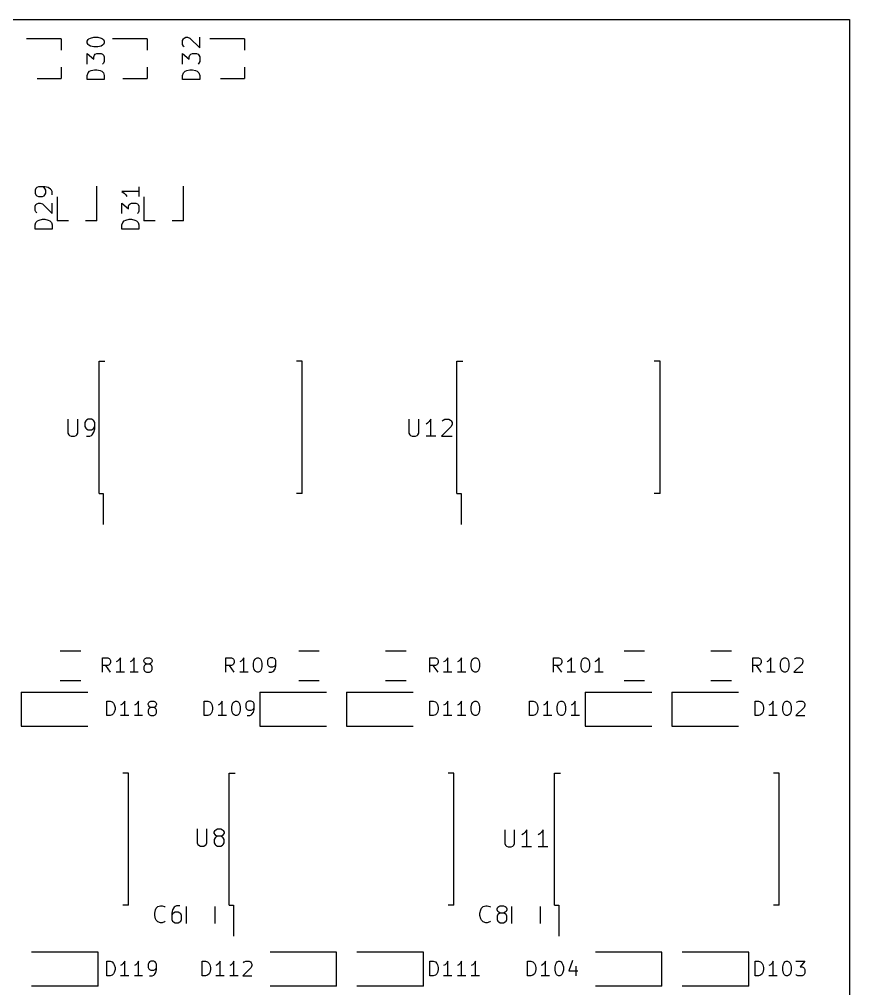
# Model space of a CAD drawing. Extents: x 25 to 125, y -132 to -25.
# Drawn here: x 76.4 to 125, y -81.8 to -25 of the extents above; entities that cross this region are included whole.
import ezdxf

# ---------------------------------------------------------------- set-up
doc = ezdxf.new("R2010")
doc.units = 0
doc.header["$MEASUREMENT"] = 0
doc.layers.add('BLACK', color=7, linetype='CONTINUOUS')

msp = doc.modelspace()

# ---------------------------------------------------------------- linework, layer by layer
at = {"layer": 'Black'}
for p, q in [((25, -25), (125, -25)), ((125, -25), (125, -125)), ((80.4466, -26.1383), (80.5419, -26.0907)), ((80.5419, -26.0907), (80.7323, -26.0431)), ((80.7323, -26.0431), (80.9704, -26.0431)), ((80.9704, -26.0431), (81.1609, -26.0907)), ((81.1609, -26.0907), (81.2561, -26.1383)), ((85.987, -26.1383), (86.0346, -26.0907)), ((86.0346, -26.0907), (86.1299, -26.0431)), ((86.1299, -26.0431), (86.2251, -26.0431)), ((86.2251, -26.0431), (86.368, -26.0907)), ((86.368, -26.0907), (86.9394, -26.6621)), ((86.9394, -26.6621), (86.9394, -26.0431)), ((78.835, -26.145), (76.805, -26.145)), ((78.835, -26.145), (78.835, -26.805)), ((80.3514, -26.2812), (80.399, -26.186)), ((80.3514, -26.3764), (80.3514, -26.2812)), ((80.399, -26.4717), (80.3514, -26.3764)), ((80.399, -26.186), (80.4466, -26.1383)), ((80.4466, -26.5193), (80.399, -26.4717)), ((80.5419, -26.5669), (80.4466, -26.5193)), ((80.7323, -26.6145), (80.5419, -26.5669)), ((80.9704, -26.6145), (80.7323, -26.6145)), ((81.1609, -26.5669), (80.9704, -26.6145)), ((81.2561, -26.5193), (81.1609, -26.5669)), ((81.2561, -26.1383), (81.3038, -26.186)), ((81.3038, -26.4717), (81.2561, -26.5193)), ((81.3038, -26.186), (81.3514, -26.2812)), ((81.3514, -26.3764), (81.3038, -26.4717)), ((81.3514, -26.2812), (81.3514, -26.3764)), ((83.855, -26.145), (81.825, -26.145)), ((83.855, -26.145), (83.855, -26.805)), ((85.9394, -26.2336), (85.987, -26.1383)), ((85.9394, -26.4717), (85.9394, -26.2336)), ((85.987, -26.5669), (85.9394, -26.4717)), ((86.0346, -26.6145), (85.987, -26.5669)), ((89.57, -26.145), (87.54, -26.145)), ((89.57, -26.145), (89.57, -26.805)), ((80.3514, -27.6145), (80.3514, -26.9955)), ((80.3514, -26.9955), (80.7323, -27.3288)), ((80.7323, -27.186), (80.78, -27.0907)), ((80.7323, -27.3288), (80.7323, -27.186)), ((80.78, -27.0907), (80.8276, -27.0431)), ((80.8276, -27.0431), (80.9228, -26.9955)), ((80.9228, -26.9955), (81.1609, -26.9955)), ((81.1609, -26.9955), (81.2561, -27.0431)), ((81.2561, -27.0431), (81.3038, -27.0907)), ((81.3038, -27.0907), (81.3514, -27.186)), ((81.3514, -27.186), (81.3514, -27.4717)), ((85.9394, -27.6145), (85.9394, -26.9955)), ((85.9394, -26.9955), (86.3203, -27.3288)), ((86.3203, -27.186), (86.368, -27.0907)), ((86.3203, -27.3288), (86.3203, -27.186)), ((86.368, -27.0907), (86.4156, -27.0431)), ((86.4156, -27.0431), (86.5108, -26.9955)), ((86.5108, -26.9955), (86.7489, -26.9955)), ((86.7489, -26.9955), (86.8441, -27.0431)), ((86.8441, -27.0431), (86.8918, -27.0907)), ((86.8918, -27.0907), (86.9394, -27.186)), ((86.9394, -27.186), (86.9394, -27.4717)), ((78.835, -27.805), (78.835, -28.465)), ((81.3038, -27.5669), (81.2561, -27.6145)), ((81.3514, -27.4717), (81.3038, -27.5669)), ((83.855, -27.805), (83.855, -28.465)), ((86.8918, -27.5669), (86.8441, -27.6145)), ((86.9394, -27.4717), (86.8918, -27.5669)), ((89.57, -27.805), (89.57, -28.465)), ((80.3514, -28.2812), (80.399, -28.1383)), ((80.3514, -28.5193), (80.3514, -28.2812)), ((80.399, -28.1383), (80.4942, -28.0431)), ((80.4942, -28.0431), (80.5895, -27.9955)), ((80.5895, -27.9955), (80.78, -27.9479)), ((80.78, -27.9479), (80.9228, -27.9479)), ((80.9228, -27.9479), (81.1133, -27.9955)), ((81.1133, -27.9955), (81.2085, -28.0431)), ((81.2085, -28.0431), (81.3038, -28.1383)), ((81.3038, -28.1383), (81.3514, -28.2812)), ((81.3514, -28.2812), (81.3514, -28.5193)), ((85.9394, -28.2812), (85.987, -28.1383)), ((85.9394, -28.5193), (85.9394, -28.2812)), ((85.987, -28.1383), (86.0822, -28.0431)), ((86.0822, -28.0431), (86.1775, -27.9955)), ((86.1775, -27.9955), (86.368, -27.9479)), ((86.368, -27.9479), (86.5108, -27.9479)), ((86.5108, -27.9479), (86.7013, -27.9955)), ((86.7013, -27.9955), (86.7965, -28.0431)), ((86.7965, -28.0431), (86.8918, -28.1383)), ((86.8918, -28.1383), (86.9394, -28.2812)), ((86.9394, -28.2812), (86.9394, -28.5193)), ((77.425, -28.465), (78.835, -28.465)), ((81.3514, -28.5193), (80.3514, -28.5193)), ((82.445, -28.465), (83.855, -28.465)), ((86.9394, -28.5193), (85.9394, -28.5193)), ((88.16, -28.465), (89.57, -28.465)), ((77.351, -34.9013), (77.3034, -34.9966)), ((77.3034, -34.9966), (77.3034, -35.187)), ((77.3034, -35.187), (77.351, -35.2823)), ((77.3986, -34.8537), (77.351, -34.9013)), ((77.4939, -34.8061), (77.3986, -34.8537)), ((77.8748, -34.8061), (77.4939, -34.8061)), ((77.8272, -34.8537), (77.732, -34.8061)), ((77.8748, -34.9013), (77.8272, -34.8537)), ((78.0653, -34.8537), (77.8748, -34.8061)), ((77.9224, -34.9966), (77.8748, -34.9013)), ((77.8748, -35.2823), (77.9224, -35.187)), ((77.9224, -35.187), (77.9224, -34.9966)), ((78.2081, -34.949), (78.0653, -34.8537)), ((78.2558, -34.9966), (78.2081, -34.949)), ((78.3034, -35.0918), (78.2558, -34.9966)), ((78.3034, -35.2823), (78.3034, -35.0918)), ((80.916, -36.798), (80.916, -34.768)), ((83.3834, -35.0918), (82.3834, -35.0918)), ((82.3834, -35.0918), (82.5262, -35.187)), ((82.5262, -35.187), (82.6215, -35.2823)), ((83.3834, -34.8061), (83.3834, -35.3775)), ((85.996, -36.798), (85.996, -34.768)), ((77.351, -35.2823), (77.3986, -35.3299)), ((77.3986, -35.3299), (77.4939, -35.3775)), ((77.3986, -35.8061), (77.4939, -35.7585)), ((77.4939, -35.3775), (77.732, -35.3775)), ((77.4939, -35.7585), (77.5891, -35.7585)), ((77.5891, -35.7585), (77.732, -35.8061)), ((77.732, -35.3775), (77.8272, -35.3299)), ((77.8272, -35.3299), (77.8748, -35.2823)), ((78.3034, -36.3775), (78.3034, -35.7585)), ((78.596, -35.388), (78.596, -36.798)), ((82.3834, -36.3775), (82.3834, -35.7585)), ((82.3834, -35.7585), (82.7643, -36.0918)), ((82.6215, -35.2823), (82.6691, -35.3775)), ((82.8596, -35.8061), (82.9548, -35.7585)), ((82.9548, -35.7585), (83.1929, -35.7585)), ((83.1929, -35.7585), (83.2881, -35.8061)), ((83.676, -35.388), (83.676, -36.798)), ((77.3034, -35.949), (77.351, -35.8537)), ((77.3034, -36.187), (77.3034, -35.949)), ((77.351, -36.2823), (77.3034, -36.187)), ((77.351, -35.8537), (77.3986, -35.8061)), ((77.3986, -36.3299), (77.351, -36.2823)), ((77.732, -35.8061), (78.3034, -36.3775)), ((82.7643, -35.949), (82.812, -35.8537)), ((82.7643, -36.0918), (82.7643, -35.949)), ((82.812, -35.8537), (82.8596, -35.8061)), ((83.2881, -35.8061), (83.3358, -35.8537)), ((83.3358, -36.3299), (83.2881, -36.3775)), ((83.3358, -35.8537), (83.3834, -35.949)), ((83.3834, -36.2347), (83.3358, -36.3299)), ((83.3834, -35.949), (83.3834, -36.2347)), ((77.3034, -37.0442), (77.351, -36.9013)), ((77.351, -36.9013), (77.4462, -36.8061)), ((77.4462, -36.8061), (77.5415, -36.7585)), ((77.5415, -36.7585), (77.732, -36.7109)), ((77.732, -36.7109), (77.8748, -36.7109)), ((77.8748, -36.7109), (78.0653, -36.7585)), ((78.0653, -36.7585), (78.1605, -36.8061)), ((78.1605, -36.8061), (78.2558, -36.9013)), ((78.2558, -36.9013), (78.3034, -37.0442)), ((79.256, -36.798), (78.596, -36.798)), ((80.916, -36.798), (80.256, -36.798)), ((82.3834, -37.0442), (82.431, -36.9013)), ((82.431, -36.9013), (82.5262, -36.8061)), ((82.5262, -36.8061), (82.6215, -36.7585)), ((82.6215, -36.7585), (82.812, -36.7109)), ((82.812, -36.7109), (82.9548, -36.7109)), ((82.9548, -36.7109), (83.1453, -36.7585)), ((83.1453, -36.7585), (83.2405, -36.8061)), ((83.2405, -36.8061), (83.3358, -36.9013)), ((83.3358, -36.9013), (83.3834, -37.0442)), ((84.336, -36.798), (83.676, -36.798)), ((85.996, -36.798), (85.336, -36.798)), ((77.3034, -37.2823), (77.3034, -37.0442)), ((78.3034, -37.2823), (77.3034, -37.2823)), ((78.3034, -37.0442), (78.3034, -37.2823)), ((82.3834, -37.2823), (82.3834, -37.0442)), ((83.3834, -37.2823), (82.3834, -37.2823)), ((83.3834, -37.0442), (83.3834, -37.2823)), ((81.045, -45.02), (81.39, -45.02)), ((81.045, -52.77), (81.045, -45.02)), ((92.945, -45.02), (92.6, -45.02)), ((92.945, -52.77), (92.945, -45.02)), ((102, -45.02), (102.345, -45.02)), ((102, -52.77), (102, -45.02)), ((113.9, -45.02), (113.555, -45.02)), ((113.9, -52.77), (113.9, -45.02)), ((79.2227, -48.4236), (79.2227, -49.2331)), ((79.7941, -49.2331), (79.7941, -48.4236)), ((80.2703, -48.5188), (80.2227, -48.6141)), ((80.2227, -48.6141), (80.2227, -48.8522)), ((80.3179, -48.4712), (80.2703, -48.5188)), ((80.4132, -48.4236), (80.3179, -48.4712)), ((80.6036, -48.4236), (80.4132, -48.4236)), ((80.6989, -48.4712), (80.6036, -48.4236)), ((80.7465, -48.5188), (80.6989, -48.4712)), ((80.7941, -48.6141), (80.7465, -48.5188)), ((80.7941, -48.995), (80.7941, -48.6141)), ((99.1935, -48.4236), (99.1935, -49.2331)), ((99.7649, -49.2331), (99.7649, -48.4236)), ((100.289, -48.6617), (100.194, -48.7093)), ((100.384, -48.5664), (100.289, -48.6617)), ((100.479, -48.4236), (100.384, -48.5664)), ((100.479, -49.4236), (100.479, -48.4236)), ((101.146, -48.5188), (101.194, -48.4712)), ((101.194, -48.4712), (101.289, -48.4236)), ((101.289, -48.4236), (101.527, -48.4236)), ((101.527, -48.4236), (101.622, -48.4712)), ((101.622, -48.4712), (101.67, -48.5188)), ((101.67, -48.5188), (101.717, -48.6141)), ((101.717, -48.7093), (101.67, -48.8522)), ((101.717, -48.6141), (101.717, -48.7093)), ((79.2227, -49.2331), (79.2703, -49.3283)), ((79.2703, -49.3283), (79.3179, -49.376)), ((79.3179, -49.376), (79.4132, -49.4236)), ((79.6036, -49.4236), (79.6989, -49.376)), ((79.6989, -49.376), (79.7465, -49.3283)), ((79.7465, -49.3283), (79.7941, -49.2331)), ((80.2227, -48.8522), (80.2703, -48.9474)), ((80.2703, -48.9474), (80.3179, -48.995)), ((80.3179, -48.995), (80.4132, -49.0426)), ((80.4132, -49.0426), (80.6036, -49.0426)), ((80.5084, -49.4236), (80.6036, -49.376)), ((80.6036, -49.0426), (80.6989, -48.995)), ((80.6036, -49.376), (80.6513, -49.3283)), ((80.6513, -49.3283), (80.7465, -49.1855)), ((80.6989, -48.995), (80.7465, -48.9474)), ((80.7465, -48.9474), (80.7941, -48.8522)), ((80.7465, -49.1855), (80.7941, -48.995)), ((99.1935, -49.2331), (99.2411, -49.3283)), ((99.2411, -49.3283), (99.2887, -49.376)), ((99.2887, -49.376), (99.384, -49.4236)), ((99.5745, -49.4236), (99.6697, -49.376)), ((99.6697, -49.376), (99.7173, -49.3283)), ((99.7173, -49.3283), (99.7649, -49.2331)), ((101.67, -48.8522), (101.098, -49.4236)), ((79.4132, -49.4236), (79.6036, -49.4236)), ((80.3179, -49.4236), (80.5084, -49.4236)), ((99.384, -49.4236), (99.5745, -49.4236)), ((100.765, -49.4236), (100.194, -49.4236)), ((101.098, -49.4236), (101.717, -49.4236)), ((81.045, -52.77), (81.295, -52.77)), ((81.295, -52.77), (81.295, -54.595)), ((92.945, -52.77), (92.6, -52.77)), ((102, -52.77), (102.25, -52.77)), ((102.25, -52.77), (102.25, -54.595)), ((113.9, -52.77), (113.555, -52.77)), ((78.775, -61.99), (79.975, -61.99)), ((81.2401, -63.2495), (81.2401, -62.3995)), ((81.2401, -62.3995), (81.5639, -62.3995)), ((81.5639, -62.3995), (81.6449, -62.44)), ((81.6449, -62.44), (81.6853, -62.4805)), ((82.2925, -62.3995), (82.2115, -62.521)), ((82.2925, -63.2495), (82.2925, -62.3995)), ((83.102, -62.3995), (83.021, -62.521)), ((83.102, -63.2495), (83.102, -62.3995)), ((83.7091, -62.4805), (83.7496, -62.44)), ((83.7496, -62.44), (83.8306, -62.3995)), ((83.8306, -62.3995), (83.9925, -62.3995)), ((83.9925, -62.3995), (84.0734, -62.44)), ((84.0734, -62.44), (84.1139, -62.4805)), ((88.4791, -63.2495), (88.4791, -62.3995)), ((88.4791, -62.3995), (88.8029, -62.3995)), ((88.8029, -62.3995), (88.8839, -62.44)), ((88.8839, -62.44), (88.9243, -62.4805)), ((89.5315, -62.3995), (89.4505, -62.521)), ((89.5315, -63.2495), (89.5315, -62.3995)), ((90.1791, -62.4805), (90.2196, -62.44)), ((90.2196, -62.44), (90.3005, -62.3995)), ((90.3005, -62.3995), (90.3815, -62.3995)), ((90.3815, -62.3995), (90.4624, -62.44)), ((90.4624, -62.44), (90.5029, -62.4805)), ((90.9886, -62.44), (90.9481, -62.4805)), ((91.0696, -62.3995), (90.9886, -62.44)), ((91.2315, -62.3995), (91.0696, -62.3995)), ((91.3124, -62.44), (91.2315, -62.3995)), ((91.3529, -62.4805), (91.3124, -62.44)), ((92.745, -61.99), (93.945, -61.99)), ((97.825, -61.99), (99.025, -61.99)), ((100.417, -63.2495), (100.417, -62.3995)), ((100.417, -62.3995), (100.741, -62.3995)), ((100.741, -62.3995), (100.822, -62.44)), ((100.822, -62.44), (100.862, -62.4805)), ((101.469, -62.3995), (101.389, -62.521)), ((101.469, -63.2495), (101.469, -62.3995)), ((102.279, -62.3995), (102.198, -62.521)), ((102.279, -63.2495), (102.279, -62.3995)), ((102.927, -62.4805), (102.967, -62.44)), ((102.967, -62.44), (103.048, -62.3995)), ((103.048, -62.3995), (103.129, -62.3995)), ((103.129, -62.3995), (103.21, -62.44)), ((103.21, -62.44), (103.25, -62.4805)), ((107.656, -63.2495), (107.656, -62.3995)), ((107.656, -62.3995), (107.98, -62.3995)), ((107.98, -62.3995), (108.061, -62.44)), ((108.061, -62.44), (108.101, -62.4805)), ((108.708, -62.3995), (108.628, -62.521)), ((108.708, -63.2495), (108.708, -62.3995)), ((109.356, -62.4805), (109.397, -62.44)), ((109.397, -62.44), (109.478, -62.3995)), ((109.478, -62.3995), (109.558, -62.3995)), ((109.558, -62.3995), (109.639, -62.44)), ((109.639, -62.44), (109.68, -62.4805)), ((110.328, -62.3995), (110.247, -62.521)), ((110.328, -63.2495), (110.328, -62.3995)), ((111.795, -61.99), (112.995, -61.99)), ((116.875, -61.99), (118.075, -61.99)), ((119.34, -63.2495), (119.34, -62.3995)), ((119.34, -62.3995), (119.664, -62.3995)), ((119.664, -62.3995), (119.745, -62.44)), ((119.745, -62.44), (119.785, -62.4805)), ((120.392, -62.3995), (120.312, -62.521)), ((120.392, -63.2495), (120.392, -62.3995)), ((121.04, -62.4805), (121.081, -62.44)), ((121.081, -62.44), (121.162, -62.3995)), ((121.162, -62.3995), (121.242, -62.3995)), ((121.242, -62.3995), (121.323, -62.44)), ((121.323, -62.44), (121.364, -62.4805)), ((121.769, -62.4805), (121.809, -62.44)), ((121.809, -62.44), (121.89, -62.3995)), ((121.89, -62.3995), (122.092, -62.3995)), ((122.092, -62.3995), (122.173, -62.44)), ((122.173, -62.44), (122.214, -62.4805)), ((81.5639, -62.8448), (81.2401, -62.8448)), ((81.7258, -63.2495), (81.4425, -62.8448)), ((81.6449, -62.8043), (81.5639, -62.8448)), ((81.6853, -62.7638), (81.6449, -62.8043)), ((81.6853, -62.4805), (81.7258, -62.5614)), ((81.7258, -62.6829), (81.6853, -62.7638)), ((81.7258, -62.5614), (81.7258, -62.6829)), ((82.1306, -62.6019), (82.0496, -62.6424)), ((82.2115, -62.521), (82.1306, -62.6019)), ((82.9401, -62.6019), (82.8591, -62.6424)), ((83.021, -62.521), (82.9401, -62.6019)), ((83.6687, -62.5614), (83.7091, -62.4805)), ((83.6687, -62.6019), (83.6687, -62.5614)), ((83.7091, -62.6829), (83.6687, -62.6019)), ((83.7091, -62.8448), (83.6687, -62.9257)), ((83.6687, -62.9257), (83.6687, -63.0876)), ((83.7496, -62.7233), (83.7091, -62.6829)), ((83.7496, -62.8043), (83.7091, -62.8448)), ((83.8306, -62.7638), (83.7496, -62.7233)), ((83.8306, -62.7638), (83.7496, -62.8043)), ((83.9925, -62.7638), (83.8306, -62.7638)), ((84.0734, -62.7233), (83.9925, -62.7638)), ((84.0734, -62.8043), (83.9925, -62.7638)), ((84.1139, -62.6829), (84.0734, -62.7233)), ((84.1139, -62.8448), (84.0734, -62.8043)), ((84.1139, -62.4805), (84.1544, -62.5614)), ((84.1544, -62.6019), (84.1139, -62.6829)), ((84.1544, -62.9257), (84.1139, -62.8448)), ((84.1544, -62.5614), (84.1544, -62.6019)), ((84.1544, -63.0876), (84.1544, -62.9257)), ((88.8029, -62.8448), (88.4791, -62.8448)), ((88.9648, -63.2495), (88.6815, -62.8448)), ((88.8839, -62.8043), (88.8029, -62.8448)), ((88.9243, -62.7638), (88.8839, -62.8043)), ((88.9243, -62.4805), (88.9648, -62.5614)), ((88.9648, -62.6829), (88.9243, -62.7638)), ((88.9648, -62.5614), (88.9648, -62.6829)), ((89.3696, -62.6019), (89.2886, -62.6424)), ((89.4505, -62.521), (89.3696, -62.6019)), ((90.0981, -62.7233), (90.1386, -62.5614)), ((90.0981, -62.9257), (90.0981, -62.7233)), ((90.1386, -63.0876), (90.0981, -62.9257)), ((90.1386, -62.5614), (90.1791, -62.4805)), ((90.5029, -62.4805), (90.5434, -62.5614)), ((90.5434, -62.5614), (90.5839, -62.7233)), ((90.5839, -62.9257), (90.5434, -63.0876)), ((90.5839, -62.7233), (90.5839, -62.9257)), ((90.9481, -62.4805), (90.9077, -62.5614)), ((90.9077, -62.5614), (90.9077, -62.7638)), ((90.9077, -62.7638), (90.9481, -62.8448)), ((90.9481, -62.8448), (90.9886, -62.8852)), ((90.9886, -62.8852), (91.0696, -62.9257)), ((91.0696, -62.9257), (91.2315, -62.9257)), ((91.2315, -62.9257), (91.3124, -62.8852)), ((91.3124, -62.8852), (91.3529, -62.8448)), ((91.3934, -62.5614), (91.3529, -62.4805)), ((91.3529, -62.8448), (91.3934, -62.7638)), ((91.3529, -63.0471), (91.3934, -62.8852)), ((91.3934, -62.8852), (91.3934, -62.5614)), ((100.741, -62.8448), (100.417, -62.8448)), ((100.903, -63.2495), (100.619, -62.8448)), ((100.822, -62.8043), (100.741, -62.8448)), ((100.862, -62.7638), (100.822, -62.8043)), ((100.862, -62.4805), (100.903, -62.5614)), ((100.903, -62.6829), (100.862, -62.7638)), ((100.903, -62.5614), (100.903, -62.6829)), ((101.308, -62.6019), (101.227, -62.6424)), ((101.389, -62.521), (101.308, -62.6019)), ((102.117, -62.6019), (102.036, -62.6424)), ((102.198, -62.521), (102.117, -62.6019)), ((102.846, -62.7233), (102.886, -62.5614)), ((102.846, -62.9257), (102.846, -62.7233)), ((102.886, -63.0876), (102.846, -62.9257)), ((102.886, -62.5614), (102.927, -62.4805)), ((103.25, -62.4805), (103.291, -62.5614)), ((103.291, -62.5614), (103.331, -62.7233)), ((103.331, -62.9257), (103.291, -63.0876)), ((103.331, -62.7233), (103.331, -62.9257)), ((107.98, -62.8448), (107.656, -62.8448)), ((108.142, -63.2495), (107.858, -62.8448)), ((108.061, -62.8043), (107.98, -62.8448)), ((108.101, -62.7638), (108.061, -62.8043)), ((108.101, -62.4805), (108.142, -62.5614)), ((108.142, -62.6829), (108.101, -62.7638)), ((108.142, -62.5614), (108.142, -62.6829)), ((108.547, -62.6019), (108.466, -62.6424)), ((108.628, -62.521), (108.547, -62.6019)), ((109.275, -62.7233), (109.316, -62.5614)), ((109.275, -62.9257), (109.275, -62.7233)), ((109.316, -63.0876), (109.275, -62.9257)), ((109.316, -62.5614), (109.356, -62.4805)), ((109.68, -62.4805), (109.72, -62.5614)), ((109.72, -62.5614), (109.761, -62.7233)), ((109.761, -62.9257), (109.72, -63.0876)), ((109.761, -62.7233), (109.761, -62.9257)), ((110.166, -62.6019), (110.085, -62.6424)), ((110.247, -62.521), (110.166, -62.6019)), ((119.664, -62.8448), (119.34, -62.8448)), ((119.826, -63.2495), (119.542, -62.8448)), ((119.745, -62.8043), (119.664, -62.8448)), ((119.785, -62.7638), (119.745, -62.8043)), ((119.785, -62.4805), (119.826, -62.5614)), ((119.826, -62.6829), (119.785, -62.7638)), ((119.826, -62.5614), (119.826, -62.6829)), ((120.231, -62.6019), (120.15, -62.6424)), ((120.312, -62.521), (120.231, -62.6019)), ((120.959, -62.7233), (121, -62.5614)), ((120.959, -62.9257), (120.959, -62.7233)), ((121, -63.0876), (120.959, -62.9257)), ((121, -62.5614), (121.04, -62.4805)), ((121.364, -62.4805), (121.404, -62.5614)), ((121.404, -62.5614), (121.445, -62.7233)), ((121.445, -62.9257), (121.404, -63.0876)), ((121.445, -62.7233), (121.445, -62.9257)), ((122.214, -62.7638), (121.728, -63.2495)), ((122.214, -62.4805), (122.254, -62.5614)), ((122.254, -62.6424), (122.214, -62.7638)), ((122.254, -62.5614), (122.254, -62.6424)), ((82.5353, -63.2495), (82.0496, -63.2495)), ((83.3449, -63.2495), (82.8591, -63.2495)), ((83.6687, -63.0876), (83.7091, -63.1686)), ((83.7091, -63.1686), (83.7496, -63.209)), ((83.7496, -63.209), (83.8306, -63.2495)), ((83.8306, -63.2495), (83.9925, -63.2495)), ((83.9925, -63.2495), (84.0734, -63.209)), ((84.0734, -63.209), (84.1139, -63.1686)), ((84.1139, -63.1686), (84.1544, -63.0876)), ((89.7743, -63.2495), (89.2886, -63.2495)), ((90.1791, -63.1686), (90.1386, -63.0876)), ((90.2196, -63.209), (90.1791, -63.1686)), ((90.3005, -63.2495), (90.2196, -63.209)), ((90.3815, -63.2495), (90.3005, -63.2495)), ((90.4624, -63.209), (90.3815, -63.2495)), ((90.5029, -63.1686), (90.4624, -63.209)), ((90.5434, -63.0876), (90.5029, -63.1686)), ((90.9886, -63.2495), (91.1505, -63.2495)), ((91.1505, -63.2495), (91.2315, -63.209)), ((91.2315, -63.209), (91.272, -63.1686)), ((91.272, -63.1686), (91.3529, -63.0471)), ((101.712, -63.2495), (101.227, -63.2495)), ((102.522, -63.2495), (102.036, -63.2495)), ((102.927, -63.1686), (102.886, -63.0876)), ((102.967, -63.209), (102.927, -63.1686)), ((103.048, -63.2495), (102.967, -63.209)), ((103.129, -63.2495), (103.048, -63.2495)), ((103.21, -63.209), (103.129, -63.2495)), ((103.25, -63.1686), (103.21, -63.209)), ((103.291, -63.0876), (103.25, -63.1686)), ((108.951, -63.2495), (108.466, -63.2495)), ((109.356, -63.1686), (109.316, -63.0876)), ((109.397, -63.209), (109.356, -63.1686)), ((109.478, -63.2495), (109.397, -63.209)), ((109.558, -63.2495), (109.478, -63.2495)), ((109.639, -63.209), (109.558, -63.2495)), ((109.68, -63.1686), (109.639, -63.209)), ((109.72, -63.0876), (109.68, -63.1686)), ((110.57, -63.2495), (110.085, -63.2495)), ((120.635, -63.2495), (120.15, -63.2495)), ((121.04, -63.1686), (121, -63.0876)), ((121.081, -63.209), (121.04, -63.1686)), ((121.162, -63.2495), (121.081, -63.209)), ((121.242, -63.2495), (121.162, -63.2495)), ((121.323, -63.209), (121.242, -63.2495)), ((121.364, -63.1686), (121.323, -63.209)), ((121.404, -63.0876), (121.364, -63.1686)), ((121.728, -63.2495), (122.254, -63.2495)), ((79.975, -63.74), (78.775, -63.74)), ((93.945, -63.74), (92.745, -63.74)), ((99.025, -63.74), (97.825, -63.74)), ((112.995, -63.74), (111.795, -63.74)), ((118.075, -63.74), (116.875, -63.74)), ((76.49, -64.405), (76.49, -66.405)), ((76.49, -64.405), (80.39, -64.405)), ((90.46, -64.405), (90.46, -66.405)), ((90.46, -64.405), (94.36, -64.405)), ((95.54, -64.405), (95.54, -66.405)), ((95.54, -64.405), (99.44, -64.405)), ((109.51, -64.405), (109.51, -66.405)), ((109.51, -64.405), (113.41, -64.405)), ((114.59, -64.405), (114.59, -66.405)), ((114.59, -64.405), (118.49, -64.405)), ((81.4941, -65.7895), (81.4941, -64.9395)), ((81.4941, -64.9395), (81.6965, -64.9395)), ((81.6965, -64.9395), (81.8179, -64.98)), ((81.8179, -64.98), (81.8989, -65.061)), ((81.8989, -65.061), (81.9393, -65.1419)), ((81.9393, -65.1419), (81.9798, -65.3038)), ((82.3846, -65.1419), (82.3036, -65.1824)), ((82.4655, -65.061), (82.3846, -65.1419)), ((82.5465, -64.9395), (82.4655, -65.061)), ((82.5465, -65.7895), (82.5465, -64.9395)), ((83.1941, -65.1419), (83.1131, -65.1824)), ((83.275, -65.061), (83.1941, -65.1419)), ((83.356, -64.9395), (83.275, -65.061)), ((83.356, -65.7895), (83.356, -64.9395)), ((83.9227, -65.1014), (83.9631, -65.0205)), ((83.9227, -65.1419), (83.9227, -65.1014)), ((83.9631, -65.2229), (83.9227, -65.1419)), ((83.9631, -65.0205), (84.0036, -64.98)), ((84.0036, -65.2633), (83.9631, -65.2229)), ((84.0036, -64.98), (84.0846, -64.9395)), ((84.0846, -65.3038), (84.0036, -65.2633)), ((84.0846, -64.9395), (84.2465, -64.9395)), ((84.2465, -64.9395), (84.3274, -64.98)), ((84.3274, -65.2633), (84.2465, -65.3038)), ((84.3274, -64.98), (84.3679, -65.0205)), ((84.3679, -65.2229), (84.3274, -65.2633)), ((84.3679, -65.0205), (84.4084, -65.1014)), ((84.4084, -65.1419), (84.3679, -65.2229)), ((84.4084, -65.1014), (84.4084, -65.1419)), ((87.2091, -65.7895), (87.2091, -64.9395)), ((87.2091, -64.9395), (87.4115, -64.9395)), ((87.4115, -64.9395), (87.5329, -64.98)), ((87.5329, -64.98), (87.6139, -65.061)), ((87.6139, -65.061), (87.6543, -65.1419)), ((87.6543, -65.1419), (87.6948, -65.3038)), ((88.0996, -65.1419), (88.0186, -65.1824)), ((88.1805, -65.061), (88.0996, -65.1419)), ((88.2615, -64.9395), (88.1805, -65.061)), ((88.2615, -65.7895), (88.2615, -64.9395)), ((88.8281, -65.2633), (88.8686, -65.1014)), ((88.8281, -65.4657), (88.8281, -65.2633)), ((88.8686, -65.1014), (88.9091, -65.0205)), ((88.9091, -65.0205), (88.9496, -64.98)), ((88.9496, -64.98), (89.0305, -64.9395)), ((89.0305, -64.9395), (89.1115, -64.9395)), ((89.1115, -64.9395), (89.1924, -64.98)), ((89.1924, -64.98), (89.2329, -65.0205)), ((89.2329, -65.0205), (89.2734, -65.1014)), ((89.2734, -65.1014), (89.3139, -65.2633)), ((89.3139, -65.2633), (89.3139, -65.4657)), ((89.6781, -65.0205), (89.6377, -65.1014)), ((89.6377, -65.1014), (89.6377, -65.3038)), ((89.7186, -64.98), (89.6781, -65.0205)), ((89.7996, -64.9395), (89.7186, -64.98)), ((89.9615, -64.9395), (89.7996, -64.9395)), ((90.0424, -64.98), (89.9615, -64.9395)), ((90.0829, -65.0205), (90.0424, -64.98)), ((90.1234, -65.1014), (90.0829, -65.0205)), ((90.1234, -65.4252), (90.1234, -65.1014)), ((100.417, -65.7895), (100.417, -64.9395)), ((100.417, -64.9395), (100.619, -64.9395)), ((100.619, -64.9395), (100.741, -64.98)), ((100.741, -64.98), (100.822, -65.061)), ((100.822, -65.061), (100.862, -65.1419)), ((100.862, -65.1419), (100.903, -65.3038)), ((101.308, -65.1419), (101.227, -65.1824)), ((101.389, -65.061), (101.308, -65.1419)), ((101.469, -64.9395), (101.389, -65.061)), ((101.469, -65.7895), (101.469, -64.9395)), ((102.117, -65.1419), (102.036, -65.1824)), ((102.198, -65.061), (102.117, -65.1419)), ((102.279, -64.9395), (102.198, -65.061)), ((102.279, -65.7895), (102.279, -64.9395)), ((102.846, -65.2633), (102.886, -65.1014)), ((102.846, -65.4657), (102.846, -65.2633)), ((102.886, -65.1014), (102.927, -65.0205)), ((102.927, -65.0205), (102.967, -64.98)), ((102.967, -64.98), (103.048, -64.9395)), ((103.048, -64.9395), (103.129, -64.9395)), ((103.129, -64.9395), (103.21, -64.98)), ((103.21, -64.98), (103.25, -65.0205)), ((103.25, -65.0205), (103.291, -65.1014)), ((103.291, -65.1014), (103.331, -65.2633)), ((103.331, -65.2633), (103.331, -65.4657)), ((106.259, -65.7895), (106.259, -64.9395)), ((106.259, -64.9395), (106.461, -64.9395)), ((106.461, -64.9395), (106.583, -64.98)), ((106.583, -64.98), (106.664, -65.061)), ((106.664, -65.061), (106.704, -65.1419)), ((106.704, -65.1419), (106.745, -65.3038)), ((107.15, -65.1419), (107.069, -65.1824)), ((107.231, -65.061), (107.15, -65.1419)), ((107.311, -64.9395), (107.231, -65.061)), ((107.311, -65.7895), (107.311, -64.9395)), ((107.878, -65.2633), (107.919, -65.1014)), ((107.878, -65.4657), (107.878, -65.2633)), ((107.919, -65.1014), (107.959, -65.0205)), ((107.959, -65.0205), (108, -64.98)), ((108, -64.98), (108.081, -64.9395)), ((108.081, -64.9395), (108.161, -64.9395)), ((108.161, -64.9395), (108.242, -64.98)), ((108.242, -64.98), (108.283, -65.0205)), ((108.283, -65.0205), (108.323, -65.1014)), ((108.323, -65.1014), (108.364, -65.2633)), ((108.364, -65.2633), (108.364, -65.4657)), ((108.769, -65.1419), (108.688, -65.1824)), ((108.85, -65.061), (108.769, -65.1419)), ((108.931, -64.9395), (108.85, -65.061)), ((108.931, -65.7895), (108.931, -64.9395)), ((119.467, -65.7895), (119.467, -64.9395)), ((119.467, -64.9395), (119.669, -64.9395)), ((119.669, -64.9395), (119.791, -64.98)), ((119.791, -64.98), (119.872, -65.061)), ((119.872, -65.061), (119.912, -65.1419)), ((119.912, -65.1419), (119.953, -65.3038)), ((120.358, -65.1419), (120.277, -65.1824)), ((120.439, -65.061), (120.358, -65.1419)), ((120.519, -64.9395), (120.439, -65.061)), ((120.519, -65.7895), (120.519, -64.9395)), ((121.086, -65.2633), (121.127, -65.1014)), ((121.086, -65.4657), (121.086, -65.2633)), ((121.127, -65.1014), (121.167, -65.0205)), ((121.167, -65.0205), (121.208, -64.98)), ((121.208, -64.98), (121.289, -64.9395)), ((121.289, -64.9395), (121.369, -64.9395)), ((121.369, -64.9395), (121.45, -64.98)), ((121.45, -64.98), (121.491, -65.0205)), ((121.491, -65.0205), (121.531, -65.1014)), ((121.531, -65.1014), (121.572, -65.2633)), ((121.572, -65.2633), (121.572, -65.4657)), ((121.896, -65.0205), (121.936, -64.98)), ((121.936, -64.98), (122.017, -64.9395)), ((122.017, -64.9395), (122.219, -64.9395)), ((122.219, -64.9395), (122.3, -64.98)), ((122.3, -64.98), (122.341, -65.0205)), ((122.341, -65.0205), (122.381, -65.1014)), ((122.381, -65.1824), (122.341, -65.3038)), ((122.381, -65.1014), (122.381, -65.1824)), ((81.6965, -65.7895), (81.4941, -65.7895)), ((81.8179, -65.749), (81.6965, -65.7895)), ((81.8989, -65.6681), (81.8179, -65.749)), ((81.9393, -65.5871), (81.8989, -65.6681)), ((81.9798, -65.4252), (81.9393, -65.5871)), ((81.9798, -65.3038), (81.9798, -65.4252)), ((82.7893, -65.7895), (82.3036, -65.7895)), ((83.5989, -65.7895), (83.1131, -65.7895)), ((83.9631, -65.3848), (83.9227, -65.4657)), ((83.9227, -65.4657), (83.9227, -65.6276)), ((83.9227, -65.6276), (83.9631, -65.7086)), ((84.0036, -65.3443), (83.9631, -65.3848)), ((83.9631, -65.7086), (84.0036, -65.749)), ((84.0846, -65.3038), (84.0036, -65.3443)), ((84.0036, -65.749), (84.0846, -65.7895)), ((84.2465, -65.3038), (84.0846, -65.3038)), ((84.0846, -65.7895), (84.2465, -65.7895)), ((84.3274, -65.3443), (84.2465, -65.3038)), ((84.2465, -65.7895), (84.3274, -65.749)), ((84.3679, -65.3848), (84.3274, -65.3443)), ((84.3274, -65.749), (84.3679, -65.7086)), ((84.4084, -65.4657), (84.3679, -65.3848)), ((84.3679, -65.7086), (84.4084, -65.6276)), ((84.4084, -65.6276), (84.4084, -65.4657)), ((87.4115, -65.7895), (87.2091, -65.7895)), ((87.5329, -65.749), (87.4115, -65.7895)), ((87.6139, -65.6681), (87.5329, -65.749)), ((87.6543, -65.5871), (87.6139, -65.6681)), ((87.6948, -65.4252), (87.6543, -65.5871)), ((87.6948, -65.3038), (87.6948, -65.4252)), ((88.5043, -65.7895), (88.0186, -65.7895)), ((88.8686, -65.6276), (88.8281, -65.4657)), ((88.9091, -65.7086), (88.8686, -65.6276)), ((88.9496, -65.749), (88.9091, -65.7086)), ((89.0305, -65.7895), (88.9496, -65.749)), ((89.1115, -65.7895), (89.0305, -65.7895)), ((89.1924, -65.749), (89.1115, -65.7895)), ((89.2329, -65.7086), (89.1924, -65.749)), ((89.2734, -65.6276), (89.2329, -65.7086)), ((89.3139, -65.4657), (89.2734, -65.6276)), ((89.6377, -65.3038), (89.6781, -65.3848)), ((89.6781, -65.3848), (89.7186, -65.4252)), ((89.7186, -65.4252), (89.7996, -65.4657)), ((89.7186, -65.7895), (89.8805, -65.7895)), ((89.7996, -65.4657), (89.9615, -65.4657)), ((89.8805, -65.7895), (89.9615, -65.749)), ((89.9615, -65.4657), (90.0424, -65.4252)), ((89.9615, -65.749), (90.002, -65.7086)), ((90.002, -65.7086), (90.0829, -65.5871)), ((90.0424, -65.4252), (90.0829, -65.3848)), ((90.0829, -65.3848), (90.1234, -65.3038)), ((90.0829, -65.5871), (90.1234, -65.4252)), ((100.619, -65.7895), (100.417, -65.7895)), ((100.741, -65.749), (100.619, -65.7895)), ((100.822, -65.6681), (100.741, -65.749)), ((100.862, -65.5871), (100.822, -65.6681)), ((100.903, -65.4252), (100.862, -65.5871)), ((100.903, -65.3038), (100.903, -65.4252)), ((101.712, -65.7895), (101.227, -65.7895)), ((102.522, -65.7895), (102.036, -65.7895)), ((102.886, -65.6276), (102.846, -65.4657)), ((102.927, -65.7086), (102.886, -65.6276)), ((102.967, -65.749), (102.927, -65.7086)), ((103.048, -65.7895), (102.967, -65.749)), ((103.129, -65.7895), (103.048, -65.7895)), ((103.21, -65.749), (103.129, -65.7895)), ((103.25, -65.7086), (103.21, -65.749)), ((103.291, -65.6276), (103.25, -65.7086)), ((103.331, -65.4657), (103.291, -65.6276)), ((106.461, -65.7895), (106.259, -65.7895)), ((106.583, -65.749), (106.461, -65.7895)), ((106.664, -65.6681), (106.583, -65.749)), ((106.704, -65.5871), (106.664, -65.6681)), ((106.745, -65.4252), (106.704, -65.5871)), ((106.745, -65.3038), (106.745, -65.4252)), ((107.554, -65.7895), (107.069, -65.7895)), ((107.919, -65.6276), (107.878, -65.4657)), ((107.959, -65.7086), (107.919, -65.6276)), ((108, -65.749), (107.959, -65.7086)), ((108.081, -65.7895), (108, -65.749)), ((108.161, -65.7895), (108.081, -65.7895)), ((108.242, -65.749), (108.161, -65.7895)), ((108.283, -65.7086), (108.242, -65.749)), ((108.323, -65.6276), (108.283, -65.7086)), ((108.364, -65.4657), (108.323, -65.6276)), ((109.173, -65.7895), (108.688, -65.7895)), ((119.669, -65.7895), (119.467, -65.7895)), ((119.791, -65.749), (119.669, -65.7895)), ((119.872, -65.6681), (119.791, -65.749)), ((119.912, -65.5871), (119.872, -65.6681)), ((119.953, -65.4252), (119.912, -65.5871)), ((119.953, -65.3038), (119.953, -65.4252)), ((120.762, -65.7895), (120.277, -65.7895)), ((121.127, -65.6276), (121.086, -65.4657)), ((121.167, -65.7086), (121.127, -65.6276)), ((121.208, -65.749), (121.167, -65.7086)), ((121.289, -65.7895), (121.208, -65.749)), ((121.369, -65.7895), (121.289, -65.7895)), ((121.45, -65.749), (121.369, -65.7895)), ((121.491, -65.7086), (121.45, -65.749)), ((121.531, -65.6276), (121.491, -65.7086)), ((121.572, -65.4657), (121.531, -65.6276)), ((122.341, -65.3038), (121.855, -65.7895)), ((121.855, -65.7895), (122.381, -65.7895)), ((76.49, -66.405), (80.39, -66.405)), ((90.46, -66.405), (94.36, -66.405)), ((95.54, -66.405), (99.44, -66.405)), ((109.51, -66.405), (113.41, -66.405)), ((114.59, -66.405), (118.49, -66.405)), ((82.775, -69.15), (82.44, -69.15)), ((82.775, -76.9), (82.775, -69.15)), ((88.675, -69.15), (89.01, -69.15)), ((88.675, -76.9), (88.675, -69.15)), ((101.825, -69.15), (101.49, -69.15)), ((101.825, -76.9), (101.825, -69.15)), ((107.725, -69.15), (108.06, -69.15)), ((107.725, -76.9), (107.725, -69.15)), ((120.875, -69.15), (120.54, -69.15)), ((120.875, -76.9), (120.875, -69.15)), ((86.7919, -72.4266), (86.7919, -73.2361)), ((87.3633, -73.2361), (87.3633, -72.4266)), ((87.7919, -72.6171), (87.8395, -72.5218)), ((87.7919, -72.6647), (87.7919, -72.6171)), ((87.8395, -72.7599), (87.7919, -72.6647)), ((87.8395, -72.5218), (87.8871, -72.4742)), ((87.8871, -72.4742), (87.9824, -72.4266)), ((87.9824, -72.4266), (88.1728, -72.4266)), ((88.1728, -72.4266), (88.2681, -72.4742)), ((88.2681, -72.4742), (88.3157, -72.5218)), ((88.3157, -72.5218), (88.3633, -72.6171)), ((88.3633, -72.6647), (88.3157, -72.7599)), ((88.3633, -72.6171), (88.3633, -72.6647)), ((104.807, -72.4774), (104.807, -73.2869)), ((105.378, -73.2869), (105.378, -72.4774)), ((105.997, -72.6202), (105.902, -72.7155)), ((106.093, -72.4774), (105.997, -72.6202)), ((106.093, -73.4774), (106.093, -72.4774)), ((106.95, -72.6202), (106.855, -72.7155)), ((107.045, -72.4774), (106.95, -72.6202)), ((107.045, -73.4774), (107.045, -72.4774)), ((86.7919, -73.2361), (86.8395, -73.3313)), ((87.3157, -73.3313), (87.3633, -73.2361)), ((87.8395, -72.9504), (87.7919, -73.0456)), ((87.7919, -73.0456), (87.7919, -73.2361)), ((87.7919, -73.2361), (87.8395, -73.3313)), ((87.8871, -72.8075), (87.8395, -72.7599)), ((87.8871, -72.9028), (87.8395, -72.9504)), ((87.9824, -72.8552), (87.8871, -72.8075)), ((87.9824, -72.8552), (87.8871, -72.9028)), ((88.1728, -72.8552), (87.9824, -72.8552)), ((88.2681, -72.8075), (88.1728, -72.8552)), ((88.2681, -72.9028), (88.1728, -72.8552)), ((88.3157, -72.7599), (88.2681, -72.8075)), ((88.3157, -72.9504), (88.2681, -72.9028)), ((88.3633, -73.0456), (88.3157, -72.9504)), ((88.3157, -73.3313), (88.3633, -73.2361)), ((88.3633, -73.2361), (88.3633, -73.0456)), ((105.902, -72.7155), (105.807, -72.7631)), ((106.855, -72.7155), (106.759, -72.7631)), ((86.8395, -73.3313), (86.8871, -73.379)), ((86.8871, -73.379), (86.9824, -73.4266)), ((86.9824, -73.4266), (87.1728, -73.4266)), ((87.1728, -73.4266), (87.2681, -73.379)), ((87.2681, -73.379), (87.3157, -73.3313)), ((87.8395, -73.3313), (87.8871, -73.379)), ((87.8871, -73.379), (87.9824, -73.4266)), ((87.9824, -73.4266), (88.1728, -73.4266)), ((88.1728, -73.4266), (88.2681, -73.379)), ((88.2681, -73.379), (88.3157, -73.3313)), ((104.807, -73.2869), (104.855, -73.3821)), ((104.855, -73.3821), (104.902, -73.4298)), ((104.902, -73.4298), (104.997, -73.4774)), ((104.997, -73.4774), (105.188, -73.4774)), ((105.188, -73.4774), (105.283, -73.4298)), ((105.283, -73.4298), (105.331, -73.3821)), ((105.331, -73.3821), (105.378, -73.2869)), ((106.378, -73.4774), (105.807, -73.4774)), ((107.331, -73.4774), (106.759, -73.4774)), ((82.775, -76.9), (82.44, -76.9)), ((84.3043, -77.351), (84.3519, -77.1605)), ((84.3519, -77.1605), (84.3995, -77.0652)), ((84.3995, -77.0652), (84.4948, -76.97)), ((84.4948, -76.97), (84.6376, -76.9224)), ((84.6376, -76.9224), (84.7329, -76.9224)), ((84.7329, -76.9224), (84.8757, -76.97)), ((84.8757, -76.97), (84.9233, -77.0176)), ((85.3519, -77.1605), (85.3043, -77.351)), ((85.4471, -77.0176), (85.3519, -77.1605)), ((85.4948, -76.97), (85.4471, -77.0176)), ((85.59, -76.9224), (85.4948, -76.97)), ((85.7805, -76.9224), (85.59, -76.9224)), ((86.145, -76.97), (86.145, -77.97)), ((87.845, -77.97), (87.845, -76.97)), ((88.675, -76.9), (88.925, -76.9)), ((88.925, -76.9), (88.925, -78.7)), ((101.825, -76.9), (101.49, -76.9)), ((103.354, -77.351), (103.402, -77.1605)), ((103.402, -77.1605), (103.45, -77.0652)), ((103.45, -77.0652), (103.545, -76.97)), ((103.545, -76.97), (103.688, -76.9224)), ((103.688, -76.9224), (103.783, -76.9224)), ((103.783, -76.9224), (103.926, -76.97)), ((103.926, -76.97), (103.973, -77.0176)), ((104.354, -77.1129), (104.402, -77.0176)), ((104.354, -77.1605), (104.354, -77.1129)), ((104.402, -77.2557), (104.354, -77.1605)), ((104.402, -77.0176), (104.45, -76.97)), ((104.45, -76.97), (104.545, -76.9224)), ((104.545, -76.9224), (104.735, -76.9224)), ((104.735, -76.9224), (104.83, -76.97)), ((104.83, -76.97), (104.878, -77.0176)), ((104.878, -77.0176), (104.926, -77.1129)), ((104.926, -77.1605), (104.878, -77.2557)), ((104.926, -77.1129), (104.926, -77.1605)), ((105.195, -76.97), (105.195, -77.97)), ((106.895, -77.97), (106.895, -76.97)), ((107.725, -76.9), (107.975, -76.9)), ((107.975, -76.9), (107.975, -78.7)), ((120.875, -76.9), (120.54, -76.9)), ((84.3043, -77.4938), (84.3043, -77.351)), ((84.3519, -77.6843), (84.3043, -77.4938)), ((84.3995, -77.7795), (84.3519, -77.6843)), ((84.4948, -77.8748), (84.3995, -77.7795)), ((85.3043, -77.351), (85.3043, -77.7319)), ((85.3519, -77.3986), (85.3043, -77.4938)), ((85.3043, -77.7319), (85.3519, -77.8271)), ((85.3995, -77.351), (85.3519, -77.3986)), ((85.4948, -77.3033), (85.3995, -77.351)), ((85.6852, -77.3033), (85.4948, -77.3033)), ((85.7805, -77.351), (85.6852, -77.3033)), ((85.8281, -77.3986), (85.7805, -77.351)), ((85.8757, -77.4938), (85.8281, -77.3986)), ((85.8281, -77.8271), (85.8757, -77.7319)), ((85.8757, -77.7319), (85.8757, -77.4938)), ((103.354, -77.4938), (103.354, -77.351)), ((103.402, -77.6843), (103.354, -77.4938)), ((103.45, -77.7795), (103.402, -77.6843)), ((103.545, -77.8748), (103.45, -77.7795)), ((104.402, -77.4462), (104.354, -77.5414)), ((104.354, -77.5414), (104.354, -77.7319)), ((104.354, -77.7319), (104.402, -77.8271)), ((104.45, -77.3033), (104.402, -77.2557)), ((104.45, -77.3986), (104.402, -77.4462)), ((104.545, -77.351), (104.45, -77.3033)), ((104.545, -77.351), (104.45, -77.3986)), ((104.735, -77.351), (104.545, -77.351)), ((104.83, -77.3033), (104.735, -77.351)), ((104.83, -77.3986), (104.735, -77.351)), ((104.878, -77.2557), (104.83, -77.3033)), ((104.878, -77.4462), (104.83, -77.3986)), ((104.926, -77.5414), (104.878, -77.4462)), ((104.878, -77.8271), (104.926, -77.7319)), ((104.926, -77.7319), (104.926, -77.5414)), ((84.6376, -77.9224), (84.4948, -77.8748)), ((84.7329, -77.9224), (84.6376, -77.9224)), ((84.8757, -77.8748), (84.7329, -77.9224)), ((84.9233, -77.8271), (84.8757, -77.8748)), ((85.3519, -77.8271), (85.3995, -77.8748)), ((85.3995, -77.8748), (85.4948, -77.9224)), ((85.4948, -77.9224), (85.6852, -77.9224)), ((85.6852, -77.9224), (85.7805, -77.8748)), ((85.7805, -77.8748), (85.8281, -77.8271)), ((103.688, -77.9224), (103.545, -77.8748)), ((103.783, -77.9224), (103.688, -77.9224)), ((103.926, -77.8748), (103.783, -77.9224)), ((103.973, -77.8271), (103.926, -77.8748)), ((104.402, -77.8271), (104.45, -77.8748)), ((104.45, -77.8748), (104.545, -77.9224)), ((104.545, -77.9224), (104.735, -77.9224)), ((104.735, -77.9224), (104.83, -77.8748)), ((104.83, -77.8748), (104.878, -77.8271)), ((80.99, -79.645), (77.09, -79.645)), ((80.99, -81.645), (80.99, -79.645)), ((94.96, -79.645), (91.06, -79.645)), ((94.96, -81.645), (94.96, -79.645)), ((100.04, -79.645), (96.14, -79.645)), ((100.04, -81.645), (100.04, -79.645)), ((114.01, -79.645), (110.11, -79.645)), ((114.01, -81.645), (114.01, -79.645)), ((119.09, -79.645), (115.19, -79.645)), ((119.09, -81.645), (119.09, -79.645)), ((81.4941, -81.0295), (81.4941, -80.1795)), ((81.4941, -80.1795), (81.6965, -80.1795)), ((81.6965, -80.1795), (81.8179, -80.22)), ((81.8179, -80.22), (81.8989, -80.301)), ((81.8989, -80.301), (81.9393, -80.3819)), ((81.9393, -80.3819), (81.9798, -80.5438)), ((81.9798, -80.5438), (81.9798, -80.6652)), ((82.3846, -80.3819), (82.3036, -80.4224)), ((82.4655, -80.301), (82.3846, -80.3819)), ((82.5465, -80.1795), (82.4655, -80.301)), ((82.5465, -81.0295), (82.5465, -80.1795)), ((83.1941, -80.3819), (83.1131, -80.4224)), ((83.275, -80.301), (83.1941, -80.3819)), ((83.356, -80.1795), (83.275, -80.301)), ((83.356, -81.0295), (83.356, -80.1795)), ((83.9631, -80.2605), (83.9227, -80.3414)), ((83.9227, -80.3414), (83.9227, -80.5438)), ((83.9227, -80.5438), (83.9631, -80.6248)), ((84.0036, -80.22), (83.9631, -80.2605)), ((83.9631, -80.6248), (84.0036, -80.6652)), ((84.0846, -80.1795), (84.0036, -80.22)), ((84.2465, -80.1795), (84.0846, -80.1795)), ((84.3274, -80.22), (84.2465, -80.1795)), ((84.3679, -80.2605), (84.3274, -80.22)), ((84.3274, -80.6652), (84.3679, -80.6248)), ((84.4084, -80.3414), (84.3679, -80.2605)), ((84.3679, -80.6248), (84.4084, -80.5438)), ((84.4084, -80.6652), (84.4084, -80.3414)), ((87.0821, -81.0295), (87.0821, -80.1795)), ((87.0821, -80.1795), (87.2845, -80.1795)), ((87.2845, -80.1795), (87.4059, -80.22)), ((87.4059, -80.22), (87.4869, -80.301)), ((87.4869, -80.301), (87.5273, -80.3819)), ((87.5273, -80.3819), (87.5678, -80.5438)), ((87.5678, -80.5438), (87.5678, -80.6652)), ((87.9726, -80.3819), (87.8916, -80.4224)), ((88.0535, -80.301), (87.9726, -80.3819)), ((88.1345, -80.1795), (88.0535, -80.301)), ((88.1345, -81.0295), (88.1345, -80.1795)), ((88.7821, -80.3819), (88.7011, -80.4224)), ((88.863, -80.301), (88.7821, -80.3819)), ((88.944, -80.1795), (88.863, -80.301)), ((88.944, -81.0295), (88.944, -80.1795)), ((89.9559, -80.5438), (89.4702, -81.0295)), ((89.5107, -80.2605), (89.5511, -80.22)), ((89.5511, -80.22), (89.6321, -80.1795)), ((89.6321, -80.1795), (89.8345, -80.1795)), ((89.8345, -80.1795), (89.9154, -80.22)), ((89.9154, -80.22), (89.9559, -80.2605)), ((89.9559, -80.2605), (89.9964, -80.3414)), ((89.9964, -80.4224), (89.9559, -80.5438)), ((89.9964, -80.3414), (89.9964, -80.4224)), ((100.417, -81.0295), (100.417, -80.1795)), ((100.417, -80.1795), (100.619, -80.1795)), ((100.619, -80.1795), (100.741, -80.22)), ((100.741, -80.22), (100.822, -80.301)), ((100.822, -80.301), (100.862, -80.3819)), ((100.862, -80.3819), (100.903, -80.5438)), ((100.903, -80.5438), (100.903, -80.6652)), ((101.308, -80.3819), (101.227, -80.4224)), ((101.389, -80.301), (101.308, -80.3819)), ((101.469, -80.1795), (101.389, -80.301)), ((101.469, -81.0295), (101.469, -80.1795)), ((102.117, -80.3819), (102.036, -80.4224)), ((102.198, -80.301), (102.117, -80.3819)), ((102.279, -80.1795), (102.198, -80.301)), ((102.279, -81.0295), (102.279, -80.1795)), ((102.927, -80.3819), (102.846, -80.4224)), ((103.008, -80.301), (102.927, -80.3819)), ((103.089, -80.1795), (103.008, -80.301)), ((103.089, -81.0295), (103.089, -80.1795)), ((106.132, -81.0295), (106.132, -80.1795)), ((106.132, -80.1795), (106.334, -80.1795)), ((106.334, -80.1795), (106.456, -80.22)), ((106.456, -80.22), (106.537, -80.301)), ((106.537, -80.301), (106.577, -80.3819)), ((106.577, -80.3819), (106.618, -80.5438)), ((106.618, -80.5438), (106.618, -80.6652)), ((107.023, -80.3819), (106.942, -80.4224)), ((107.104, -80.301), (107.023, -80.3819)), ((107.184, -80.1795), (107.104, -80.301)), ((107.184, -81.0295), (107.184, -80.1795)), ((107.751, -80.5033), (107.792, -80.3414)), ((107.751, -80.7057), (107.751, -80.5033)), ((107.792, -80.3414), (107.832, -80.2605)), ((107.832, -80.2605), (107.873, -80.22)), ((107.873, -80.22), (107.954, -80.1795)), ((107.954, -80.1795), (108.034, -80.1795)), ((108.034, -80.1795), (108.115, -80.22)), ((108.115, -80.22), (108.156, -80.2605)), ((108.156, -80.2605), (108.196, -80.3414)), ((108.196, -80.3414), (108.237, -80.5033)), ((108.237, -80.5033), (108.237, -80.7057)), ((108.763, -80.139), (108.561, -80.7462)), ((108.965, -80.4629), (108.965, -81.0295)), ((119.467, -81.0295), (119.467, -80.1795)), ((119.467, -80.1795), (119.669, -80.1795)), ((119.669, -80.1795), (119.791, -80.22)), ((119.791, -80.22), (119.872, -80.301)), ((119.872, -80.301), (119.912, -80.3819)), ((119.912, -80.3819), (119.953, -80.5438)), ((119.953, -80.5438), (119.953, -80.6652)), ((120.358, -80.3819), (120.277, -80.4224)), ((120.439, -80.301), (120.358, -80.3819)), ((120.519, -80.1795), (120.439, -80.301)), ((120.519, -81.0295), (120.519, -80.1795)), ((121.086, -80.5033), (121.127, -80.3414)), ((121.086, -80.7057), (121.086, -80.5033)), ((121.127, -80.3414), (121.167, -80.2605)), ((121.167, -80.2605), (121.208, -80.22)), ((121.208, -80.22), (121.289, -80.1795)), ((121.289, -80.1795), (121.369, -80.1795)), ((121.369, -80.1795), (121.45, -80.22)), ((121.45, -80.22), (121.491, -80.2605)), ((121.491, -80.2605), (121.531, -80.3414)), ((121.531, -80.3414), (121.572, -80.5033)), ((121.572, -80.5033), (121.572, -80.7057)), ((121.855, -80.1795), (122.381, -80.1795)), ((122.381, -80.1795), (122.098, -80.5033)), ((122.098, -80.5033), (122.219, -80.5033)), ((122.219, -80.5033), (122.3, -80.5438)), ((122.3, -80.5438), (122.341, -80.5843)), ((122.341, -80.5843), (122.381, -80.6652)), ((81.6965, -81.0295), (81.4941, -81.0295)), ((81.8179, -80.989), (81.6965, -81.0295)), ((81.8989, -80.9081), (81.8179, -80.989)), ((81.9393, -80.8271), (81.8989, -80.9081)), ((81.9798, -80.6652), (81.9393, -80.8271)), ((82.7893, -81.0295), (82.3036, -81.0295)), ((83.5989, -81.0295), (83.1131, -81.0295)), ((84.0036, -80.6652), (84.0846, -80.7057)), ((84.0036, -81.0295), (84.1655, -81.0295)), ((84.0846, -80.7057), (84.2465, -80.7057)), ((84.1655, -81.0295), (84.2465, -80.989)), ((84.2465, -80.7057), (84.3274, -80.6652)), ((84.2465, -80.989), (84.287, -80.9486)), ((84.287, -80.9486), (84.3679, -80.8271)), ((84.3679, -80.8271), (84.4084, -80.6652)), ((87.2845, -81.0295), (87.0821, -81.0295)), ((87.4059, -80.989), (87.2845, -81.0295)), ((87.4869, -80.9081), (87.4059, -80.989)), ((87.5273, -80.8271), (87.4869, -80.9081)), ((87.5678, -80.6652), (87.5273, -80.8271)), ((88.3773, -81.0295), (87.8916, -81.0295)), ((89.1869, -81.0295), (88.7011, -81.0295)), ((89.4702, -81.0295), (89.9964, -81.0295)), ((100.619, -81.0295), (100.417, -81.0295)), ((100.741, -80.989), (100.619, -81.0295)), ((100.822, -80.9081), (100.741, -80.989)), ((100.862, -80.8271), (100.822, -80.9081)), ((100.903, -80.6652), (100.862, -80.8271)), ((101.712, -81.0295), (101.227, -81.0295)), ((102.522, -81.0295), (102.036, -81.0295)), ((103.331, -81.0295), (102.846, -81.0295)), ((106.334, -81.0295), (106.132, -81.0295)), ((106.456, -80.989), (106.334, -81.0295)), ((106.537, -80.9081), (106.456, -80.989)), ((106.577, -80.8271), (106.537, -80.9081)), ((106.618, -80.6652), (106.577, -80.8271)), ((107.427, -81.0295), (106.942, -81.0295)), ((107.792, -80.8676), (107.751, -80.7057)), ((107.832, -80.9486), (107.792, -80.8676)), ((107.873, -80.989), (107.832, -80.9486)), ((107.954, -81.0295), (107.873, -80.989)), ((108.034, -81.0295), (107.954, -81.0295)), ((108.115, -80.989), (108.034, -81.0295)), ((108.156, -80.9486), (108.115, -80.989)), ((108.196, -80.8676), (108.156, -80.9486)), ((108.237, -80.7057), (108.196, -80.8676)), ((108.561, -80.7462), (109.087, -80.7462)), ((119.669, -81.0295), (119.467, -81.0295)), ((119.791, -80.989), (119.669, -81.0295)), ((119.872, -80.9081), (119.791, -80.989)), ((119.912, -80.8271), (119.872, -80.9081)), ((119.953, -80.6652), (119.912, -80.8271)), ((120.762, -81.0295), (120.277, -81.0295)), ((121.127, -80.8676), (121.086, -80.7057)), ((121.167, -80.9486), (121.127, -80.8676)), ((121.208, -80.989), (121.167, -80.9486)), ((121.289, -81.0295), (121.208, -80.989)), ((121.369, -81.0295), (121.289, -81.0295)), ((121.45, -80.989), (121.369, -81.0295)), ((121.491, -80.9486), (121.45, -80.989)), ((121.531, -80.8676), (121.491, -80.9486)), ((121.572, -80.7057), (121.531, -80.8676)), ((121.896, -80.989), (121.855, -80.9486)), ((121.977, -81.0295), (121.896, -80.989)), ((122.219, -81.0295), (121.977, -81.0295)), ((122.3, -80.989), (122.219, -81.0295)), ((122.341, -80.9486), (122.3, -80.989)), ((122.381, -80.8676), (122.341, -80.9486)), ((122.381, -80.6652), (122.381, -80.8676)), ((80.99, -81.645), (77.09, -81.645)), ((94.96, -81.645), (91.06, -81.645)), ((100.04, -81.645), (96.14, -81.645)), ((114.01, -81.645), (110.11, -81.645)), ((119.09, -81.645), (115.19, -81.645))]:
    msp.add_line(p, q, dxfattribs=at)

doc.saveas('drawing.dxf')
